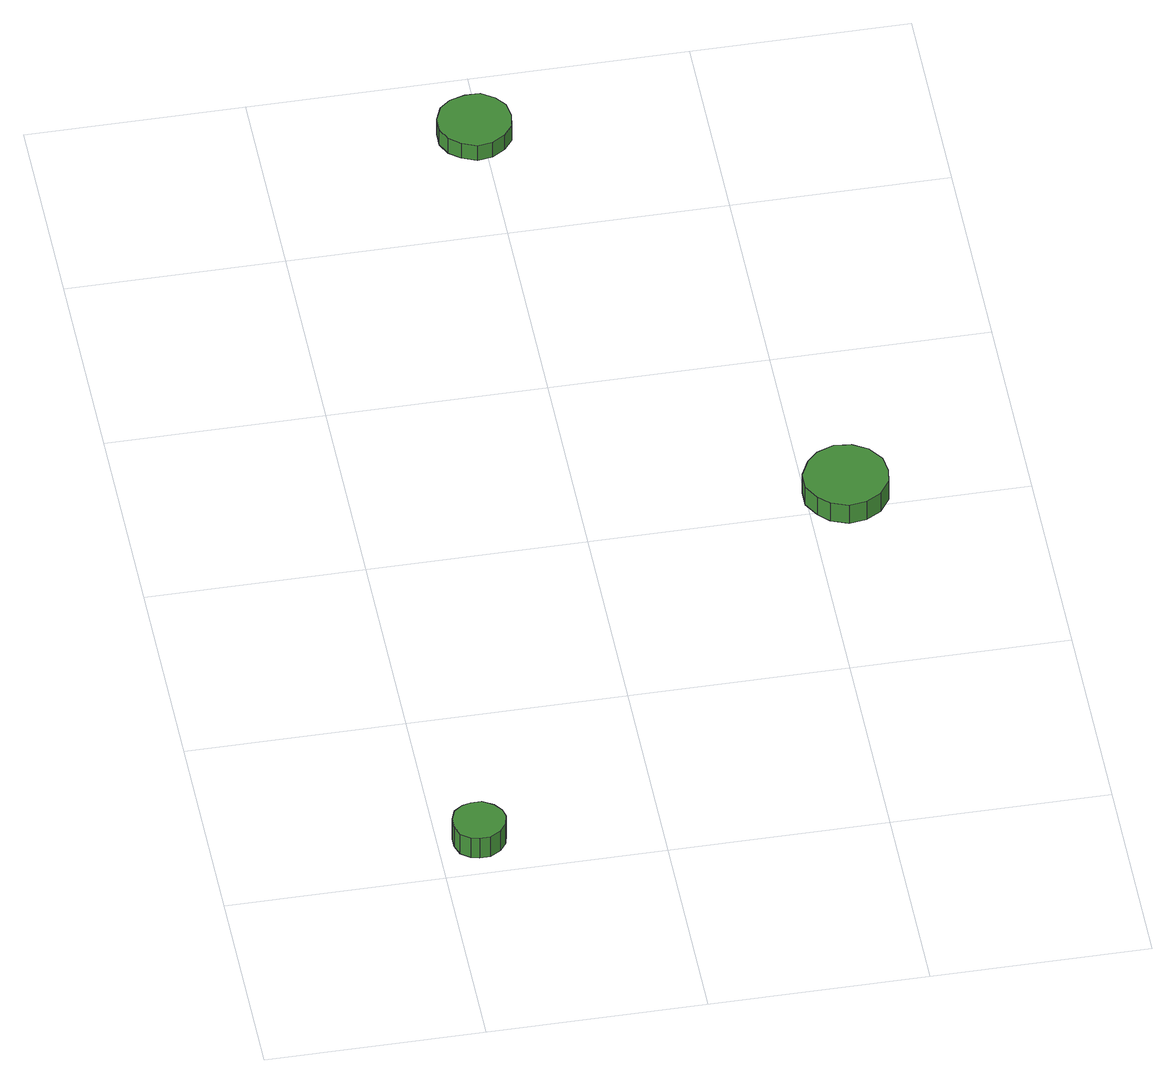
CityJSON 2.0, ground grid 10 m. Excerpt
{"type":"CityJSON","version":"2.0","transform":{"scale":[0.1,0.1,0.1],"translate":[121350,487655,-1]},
"CityObjects":{
"tree1":{"type":"SolitaryVegetationObject","attributes":{"function":"something"},"geometry":[{"type":"MultiSurface","lod":"1","boundaries":[[[0,1,2,3,4,5,6,7,8,9,10,11,12,13,14]],[[15,16,17,18,19,20,21,22,23,24,25,26,27,28,29]],[[0,29,28,1]],[[1,28,27,2]],[[2,27,26,3]],[[3,26,25,4]],[[4,25,24,5]],[[5,24,23,6]],[[6,23,22,7]],[[7,22,21,8]],[[8,21,20,9]],[[9,20,19,10]],[[10,19,18,11]],[[11,18,17,12]],[[12,17,16,13]],[[13,16,15,14]],[[14,15,29,0]]]}]},
"tree2":{"type":"SolitaryVegetationObject","attributes":{"function":"something"},"geometry":[{"type":"MultiSurface","lod":"1","boundaries":[[[30,31,32,33,34,35,36,37,38,39,40,41,42,43,44]],[[45,46,47,48,49,50,51,52,53,54,55,56,57,58,59]],[[30,59,58,31]],[[31,58,57,32]],[[32,57,56,33]],[[33,56,55,34]],[[34,55,54,35]],[[35,54,53,36]],[[36,53,52,37]],[[37,52,51,38]],[[38,51,50,39]],[[39,50,49,40]],[[40,49,48,41]],[[41,48,47,42]],[[42,47,46,43]],[[43,46,45,44]],[[44,45,59,30]]]}]},
"tree3":{"type":"SolitaryVegetationObject","attributes":{"function":"something"},"geometry":[{"type":"MultiSurface","lod":"1","boundaries":[[[60,61,62,63,64,65,66,67,68,69,70,71,72,73,74]],[[75,76,77,78,79,80,81,82,83,84,85,86,87,88,89]],[[60,89,88,61]],[[61,88,87,62]],[[62,87,86,63]],[[63,86,85,64]],[[64,85,84,65]],[[65,84,83,66]],[[66,83,82,67]],[[67,82,81,68]],[[68,81,80,69]],[[69,80,79,70]],[[70,79,78,71]],[[71,78,77,72]],[[72,77,76,73]],[[73,76,75,74]],[[74,75,89,60]]]}]}
},
"vertices":[
[31,22,20],[30,26,20],[27,30,20],[22,33,20],[17,33,20],[13,32,20],[9,29,20],[7,24,20],[7,19,20],[9,14,20],[13,11,20],[17,10,20],[22,10,20],[27,13,20],[30,17,20],[30,17,8],[27,13,8],[22,10,8],[17,10,8],[13,11,8],[9,14,8],[7,19,8],[7,24,8],[9,29,8],[13,32,8],[17,33,8],[22,33,8],[27,30,8],[30,26,8],[31,22,8],
[113,464,18],[112,471,18],[108,476,18],[102,480,18],[95,480,18],[88,478,18],[83,474,18],[80,467,18],[80,460,18],[83,454,18],[88,450,18],[95,447,18],[102,448,18],[108,452,18],[112,457,18],[112,457,9],[108,452,9],[102,448,9],[95,447,9],[88,450,9],[83,454,9],[80,460,9],[80,467,9],[83,474,9],[88,478,9],[95,480,9],[102,480,9],[108,476,9],[112,471,9],[113,464,9],
[237,210,19],[236,218,19],[231,225,19],[224,229,19],[216,230,19],[208,227,19],[203,222,19],[199,214,19],[199,206,19],[203,199,19],[208,194,19],[216,191,19],[224,192,19],[231,196,19],[236,203,19],[236,203,8],[231,196,8],[224,192,8],[216,191,8],[208,194,8],[203,199,8],[199,206,8],[199,214,8],[203,222,8],[208,227,8],[216,230,8],[224,229,8],[231,225,8],[236,218,8],[237,210,8]
]}
